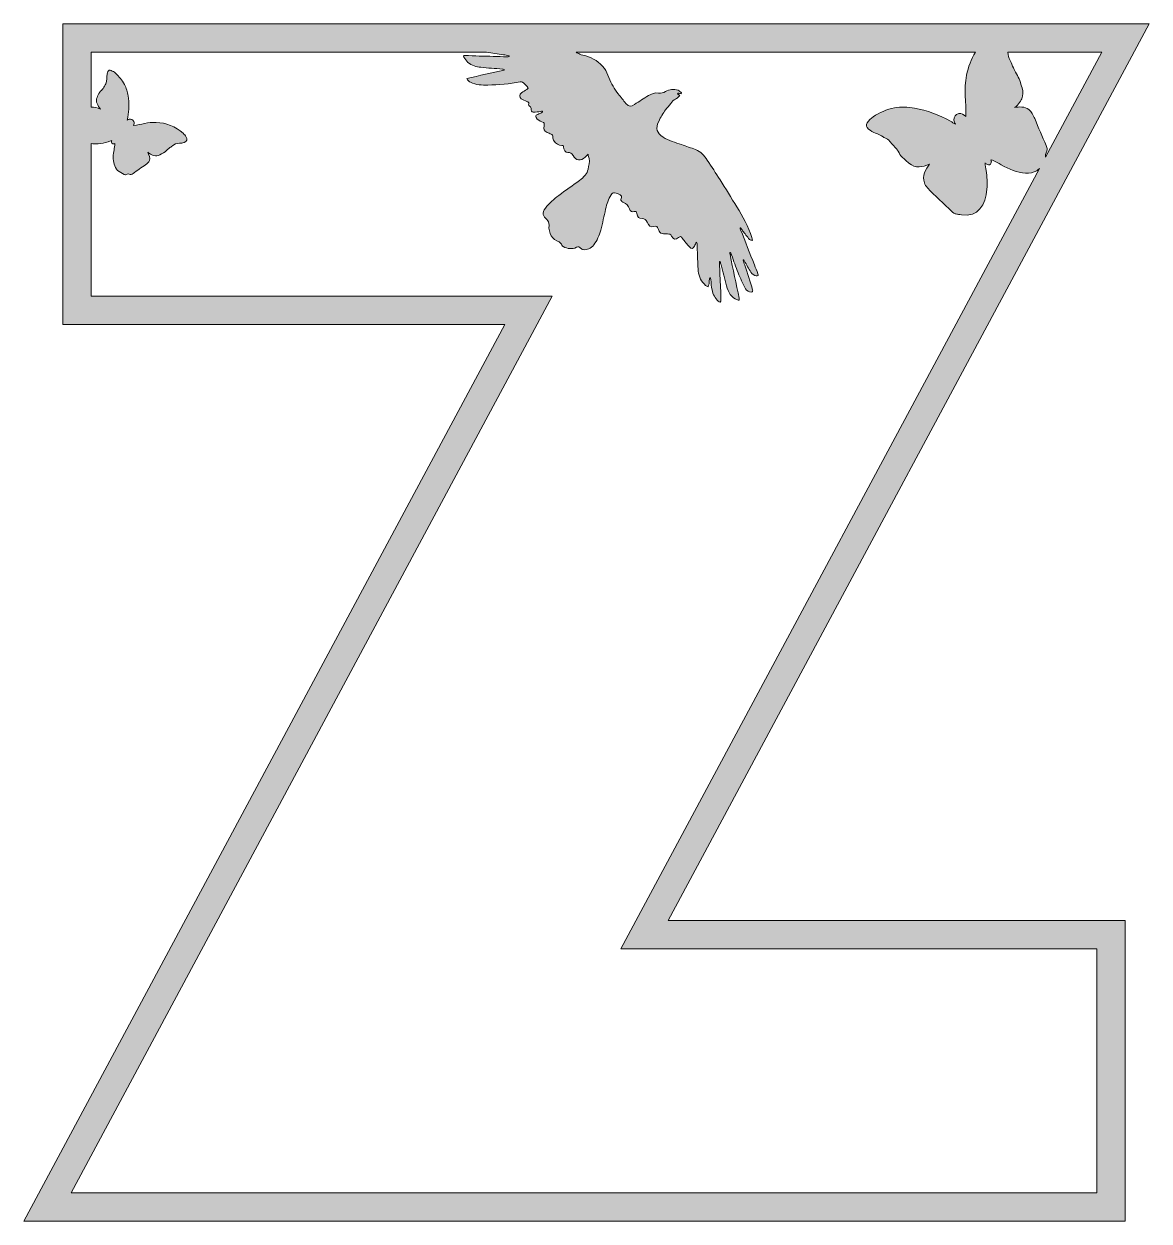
# Model space of a CAD drawing. Header units: millimetres. Extents: x 102 to 872, y -309 to -31.
# Drawn here: x 752.3 to 871.7, y -303.5 to -176.5 of the extents above; entities that cross this region are included whole.
import ezdxf

# ---------------------------------------------------------------- set-up
doc = ezdxf.new("R2010")
doc.units = ezdxf.units.MM
doc.header["$MEASUREMENT"] = 0
doc.layers.add('Layer 1', color=7, linetype='Continuous')

msp = doc.modelspace()

# ---------------------------------------------------------------- hatches: boundary and pattern name
at = {"layer": 'Layer 1'}
h = msp.add_hatch(color=1, dxfattribs=at)
h.dxf.hatch_style = 2
h.paths.add_polyline_path([(871.66, -176.47), (756.41, -176.47), (756.41, -208.34), (803.31, -208.34), (752.27, -303.47), (869.12, -303.47), (869.12, -271.59), (820.62, -271.59)])
edge = h.paths.add_edge_path()
edge.add_spline(control_points=[(860.67, -190.61), (860.67, -190.58), (860.66, -190.55), (860.66, -190.52), (860.66, -190.25), (860.85, -190.05), (860.85, -189.78), (860.86, -189.64), (860.8, -189.51), (860.75, -189.38), (860.34, -188.42), (859.93, -187.47), (859.53, -186.51), (859.38, -186.16), (859.21, -185.78), (858.91, -185.54), (858.46, -185.2), (857.88, -185.26), (857.37, -185.34), (857.61, -185.3), (858.05, -184.65), (858.16, -184.41), (858.32, -184.06), (858.32, -183.65), (858.19, -183.25), (858.03, -182.74), (857.89, -182.22), (857.59, -181.75), (857.47, -181.55), (857.36, -181.34), (857.27, -181.13), (857.15, -180.87), (857.07, -180.6), (856.93, -180.36), (856.77, -180.06), (856.7, -179.77), (856.68, -179.47), (856.68, -179.47), (866.65, -179.47), (866.65, -179.47), (866.65, -179.47), (860.67, -190.61), (860.67, -190.61)], knot_values=[0, 0, 0, 0, 1, 1, 1, 2, 2, 2, 3, 3, 3, 4, 4, 4, 5, 5, 5, 6, 6, 6, 7, 7, 7, 8, 8, 8, 9, 9, 9, 10, 10, 10, 11, 11, 11, 12, 12, 12, 13, 13, 13, 14, 14, 14, 14], degree=3, periodic=1)
edge = h.paths.add_edge_path()
edge.add_spline(control_points=[(866.12, -274.59), (866.12, -274.59), (866.12, -300.47), (866.12, -300.47), (866.12, -300.47), (757.28, -300.47), (757.28, -300.47), (757.28, -300.47), (805.96, -209.76), (805.96, -209.76), (805.96, -209.76), (808.33, -205.34), (808.33, -205.34), (808.33, -205.34), (803.31, -205.34), (803.31, -205.34), (803.31, -205.34), (759.41, -205.34), (759.41, -205.34), (759.41, -205.34), (759.41, -189.15), (759.41, -189.15), (759.64, -189.19), (759.88, -189.2), (760.14, -189.18), (760.5, -189.16), (760.85, -189.08), (761.2, -188.97), (761.31, -188.94), (761.47, -188.84), (761.61, -188.83), (761.58, -188.88), (761.56, -188.93), (761.56, -189), (761.56, -189.09), (761.61, -189.16), (761.7, -189.18), (761.73, -189.19), (761.76, -189.2), (761.79, -189.19), (761.81, -189.2), (761.83, -189.2), (761.85, -189.18), (761.88, -189.18), (761.9, -189.17), (761.91, -189.16), (761.93, -189.38), (761.85, -189.67), (761.83, -189.81), (761.74, -190.31), (761.69, -190.85), (761.85, -191.36), (761.92, -191.58), (762.03, -191.83), (762.21, -192), (762.41, -192.2), (762.69, -192.27), (762.91, -192.45), (763.04, -192.56), (763.09, -192.41), (763.21, -192.39), (763.36, -192.36), (763.51, -192.45), (763.65, -192.43), (763.73, -192.42), (763.79, -192.38), (763.85, -192.34), (764.29, -192.02), (764.73, -191.71), (765.18, -191.4), (765.34, -191.28), (765.51, -191.16), (765.58, -190.96), (765.69, -190.68), (765.54, -190.36), (765.4, -190.08), (765.47, -190.21), (765.9, -190.4), (766.06, -190.44), (766.28, -190.5), (766.5, -190.47), (766.69, -190.36), (766.94, -190.22), (767.2, -190.1), (767.4, -189.89), (767.48, -189.8), (767.58, -189.73), (767.67, -189.65), (767.79, -189.56), (767.92, -189.5), (768.03, -189.4), (768.23, -189.2), (768.49, -189.16), (768.77, -189.13), (768.93, -189.11), (769.11, -189.1), (769.26, -189.05), (769.58, -188.95), (769.63, -188.71), (769.46, -188.42), (769.39, -188.29), (769.28, -188.17), (769.17, -188.07), (768.37, -187.35), (767.33, -186.96), (766.29, -186.91), (765.44, -186.87), (764.71, -187.15), (763.9, -187.24), (763.98, -187.12), (764, -186.96), (763.92, -186.8), (763.83, -186.62), (763.63, -186.52), (763.44, -186.57), (763.36, -186.59), (763.29, -186.64), (763.23, -186.69), (763.26, -186.59), (763.29, -186.48), (763.3, -186.37), (763.43, -185.62), (763.45, -184.87), (763.33, -184.1), (763.27, -183.68), (763.14, -183.27), (762.93, -182.88), (762.69, -182.43), (762.36, -182.04), (761.99, -181.69), (761.86, -181.56), (761.68, -181.48), (761.52, -181.4), (761.37, -181.32), (761.23, -181.38), (761.18, -181.53), (761.13, -181.68), (761.08, -181.83), (761.08, -181.99), (761.09, -182.16), (761.06, -182.32), (761.03, -182.48), (761.01, -182.55), (761.02, -182.61), (761, -182.68), (760.99, -182.73), (760.98, -182.78), (760.96, -182.82), (760.86, -182.98), (760.76, -183.14), (760.67, -183.3), (760.64, -183.35), (760.61, -183.4), (760.57, -183.44), (760.49, -183.54), (760.38, -183.62), (760.31, -183.72), (760.2, -183.89), (760.11, -184.07), (760.03, -184.26), (759.85, -184.72), (760.08, -185.12), (760.41, -185.5), (760.09, -185.36), (759.72, -185.23), (759.41, -185.3), (759.41, -185.3), (759.41, -179.47), (759.41, -179.47), (759.41, -179.47), (801.35, -179.47), (801.35, -179.47), (801.95, -179.56), (802.56, -179.63), (803.16, -179.73), (803.36, -179.76), (803.55, -179.82), (803.75, -179.86), (803.75, -179.89), (803.75, -179.91), (803.74, -179.93), (803.68, -179.94), (803.61, -179.96), (803.54, -179.96), (802.56, -179.93), (801.58, -179.9), (800.59, -179.87), (800.09, -179.85), (799.58, -179.83), (799.08, -179.81), (798.97, -179.81), (798.87, -179.85), (798.95, -179.98), (799.08, -180.19), (799.22, -180.4), (799.39, -180.56), (799.79, -180.9), (800.27, -181.02), (800.75, -181.07), (801.51, -181.15), (802.28, -181.19), (803.04, -181.25), (803.1, -181.25), (803.17, -181.28), (803.23, -181.3), (803.23, -181.32), (803.23, -181.35), (803.23, -181.38), (801.92, -181.67), (800.61, -181.95), (799.26, -182.25), (799.37, -182.47), (799.5, -182.58), (799.66, -182.66), (800.25, -182.94), (800.87, -182.96), (801.48, -182.95), (802.64, -182.94), (803.79, -182.85), (804.93, -182.61), (805.01, -182.6), (805.11, -182.6), (805.18, -182.65), (805.35, -182.79), (805.52, -182.95), (805.68, -183.12), (805.81, -183.25), (805.79, -183.32), (805.63, -183.42), (805.44, -183.53), (805.24, -183.63), (805.06, -183.77), (804.83, -183.94), (804.81, -184.24), (805.04, -184.41), (805.22, -184.54), (805.44, -184.61), (805.65, -184.69), (805.76, -184.73), (805.86, -184.76), (805.83, -184.92), (805.79, -185.1), (805.87, -185.19), (806.01, -185.26), (806.05, -185.28), (806.09, -185.38), (806.09, -185.43), (806.06, -185.68), (806.11, -185.82), (806.32, -185.82), (806.59, -185.83), (806.85, -185.78), (807.11, -185.75), (807.17, -185.74), (807.23, -185.73), (807.29, -185.72), (807.3, -185.75), (807.31, -185.78), (807.31, -185.8), (807.25, -185.85), (807.18, -185.9), (807.11, -185.93), (806.98, -186), (806.83, -186.04), (806.69, -186.1), (806.57, -186.16), (806.53, -186.26), (806.62, -186.4), (806.77, -186.65), (806.99, -186.77), (807.23, -186.86), (807.52, -186.97), (807.51, -186.98), (807.46, -187.29), (807.39, -187.66), (807.47, -187.82), (807.78, -187.97), (807.92, -188.04), (808.07, -188.1), (808.21, -188.16), (808.35, -188.21), (808.4, -188.3), (808.4, -188.47), (808.4, -188.62), (808.45, -188.78), (808.53, -188.9), (808.73, -189.19), (809, -189.36), (809.34, -189.36), (809.43, -189.36), (809.55, -189.34), (809.54, -189.52), (809.52, -189.79), (809.75, -190.12), (809.98, -190.11), (810.23, -190.11), (810.38, -190.14), (810.54, -190.44), (810.84, -190.95), (811.34, -191.05), (811.83, -190.6), (811.92, -190.51), (812, -190.41), (812.13, -190.28), (812.17, -190.46), (812.2, -190.61), (812.24, -190.75), (812.35, -191.15), (812.19, -191.51), (812.13, -191.88), (812.09, -192.1), (811.98, -192.34), (811.84, -192.51), (811.66, -192.73), (811.44, -192.91), (811.22, -193.08), (810.49, -193.61), (809.75, -194.12), (809.03, -194.66), (808.51, -195.05), (808.01, -195.46), (807.61, -196.01), (807.22, -196.53), (807.35, -196.86), (807.74, -197.22), (807.92, -197.38), (808.01, -197.54), (807.99, -197.8), (807.92, -198.68), (808.34, -199.35), (809.06, -199.57), (809.13, -199.59), (809.18, -199.69), (809.24, -199.75), (809.33, -199.87), (809.39, -200.03), (809.5, -200.09), (809.96, -200.32), (810.44, -200.41), (810.92, -200.16), (811.09, -200.07), (811.2, -200.1), (811.33, -200.24), (811.4, -200.33), (811.51, -200.4), (811.61, -200.41), (812.05, -200.45), (812.44, -200.3), (812.74, -199.91), (813.09, -199.45), (813.32, -198.91), (813.48, -198.33), (813.68, -197.6), (813.82, -196.85), (814, -196.11), (814.13, -195.57), (814.29, -195.06), (814.58, -194.6), (814.67, -194.45), (814.79, -194.35), (814.95, -194.38), (815.15, -194.43), (815.34, -194.5), (815.53, -194.6), (815.66, -194.67), (815.75, -194.81), (815.65, -195), (815.58, -195.13), (815.63, -195.23), (815.73, -195.3), (815.79, -195.35), (815.85, -195.4), (815.91, -195.42), (816.21, -195.53), (816.4, -195.76), (816.53, -196.1), (816.62, -196.35), (816.8, -196.43), (817.03, -196.37), (817.19, -196.33), (817.28, -196.37), (817.32, -196.58), (817.4, -196.99), (817.5, -197.08), (817.87, -197.1), (818.13, -197.11), (818.29, -197.23), (818.41, -197.51), (818.58, -197.92), (818.77, -198.02), (819.09, -197.97), (819.45, -197.9), (819.47, -197.91), (819.6, -198.29), (819.68, -198.51), (819.8, -198.68), (820.01, -198.71), (820.19, -198.73), (820.38, -198.76), (820.56, -198.75), (820.75, -198.74), (820.88, -198.78), (820.99, -198.98), (821.21, -199.36), (821.4, -199.39), (821.74, -199.14), (821.96, -198.98), (821.97, -198.99), (822.14, -199.22), (822.39, -199.53), (822.63, -199.83), (822.89, -200.13), (823.11, -200.37), (823.26, -200.34), (823.41, -200.06), (823.45, -199.98), (823.49, -199.9), (823.53, -199.82), (823.56, -199.76), (823.6, -199.7), (823.65, -199.61), (823.68, -199.69), (823.7, -199.73), (823.7, -199.77), (823.71, -200.07), (823.72, -200.38), (823.73, -200.68), (823.76, -201.35), (823.77, -202.02), (823.83, -202.69), (823.89, -203.3), (824.18, -203.81), (824.59, -204.21), (824.66, -204.29), (824.77, -204.31), (824.87, -204.36), (824.9, -204.25), (824.94, -204.14), (824.97, -204.03), (824.98, -203.95), (824.97, -203.85), (824.99, -203.76), (825, -203.64), (825.02, -203.51), (825.04, -203.39), (825.07, -203.39), (825.09, -203.39), (825.11, -203.4), (825.13, -203.46), (825.14, -203.52), (825.15, -203.59), (825.2, -203.96), (825.22, -204.33), (825.29, -204.69), (825.39, -205.17), (825.62, -205.58), (825.95, -205.89), (826, -205.94), (826.11, -205.99), (826.14, -205.97), (826.2, -205.93), (826.23, -205.82), (826.23, -205.74), (826.23, -205.31), (826.21, -204.89), (826.19, -204.47), (826.15, -203.59), (826.11, -202.71), (826.07, -201.82), (826.07, -201.78), (826.09, -201.73), (826.09, -201.68), (826.11, -201.68), (826.13, -201.68), (826.15, -201.68), (826.18, -201.79), (826.22, -201.91), (826.25, -202.03), (826.45, -202.76), (826.63, -203.5), (826.83, -204.24), (827.01, -204.94), (827.33, -205.51), (827.98, -205.75), (828.04, -205.78), (828.1, -205.77), (828.17, -205.77), (828.17, -205.71), (828.19, -205.63), (828.17, -205.57), (827.85, -204.03), (827.52, -202.48), (827.2, -200.94), (827.19, -200.87), (827.19, -200.8), (827.18, -200.73), (827.2, -200.73), (827.22, -200.72), (827.23, -200.71), (827.28, -200.8), (827.33, -200.89), (827.36, -200.98), (827.59, -201.61), (827.8, -202.25), (828.05, -202.86), (828.29, -203.44), (828.56, -204.01), (828.85, -204.57), (828.97, -204.82), (829.21, -204.9), (829.45, -204.91), (829.58, -204.92), (829.64, -204.85), (829.6, -204.7), (829.32, -203.82), (829.04, -202.93), (828.76, -202.05), (828.7, -201.87), (828.64, -201.69), (828.59, -201.52), (828.61, -201.51), (828.63, -201.5), (828.65, -201.49), (828.68, -201.54), (828.7, -201.59), (828.73, -201.64), (828.96, -202.02), (829.17, -202.42), (829.41, -202.79), (829.55, -203), (829.75, -203.15), (829.98, -203.2), (830.04, -203.21), (830.12, -203.2), (830.17, -203.16), (830.19, -203.14), (830.18, -203.03), (830.16, -202.97), (830.04, -202.66), (829.91, -202.34), (829.79, -202.03), (829.3, -200.79), (828.81, -199.55), (828.32, -198.31), (828.29, -198.25), (828.29, -198.18), (828.27, -198.11), (828.29, -198.1), (828.3, -198.09), (828.32, -198.09), (828.39, -198.19), (828.45, -198.3), (828.53, -198.4), (828.77, -198.71), (829.01, -199.03), (829.27, -199.33), (829.34, -199.41), (829.47, -199.41), (829.57, -199.44), (829.55, -199.33), (829.55, -199.22), (829.51, -199.12), (829.12, -197.95), (828.55, -196.88), (827.92, -195.86), (827.33, -194.91), (826.74, -193.96), (826.14, -193.02), (825.69, -192.31), (825.24, -191.61), (824.78, -190.91), (824.46, -190.41), (824.07, -190), (823.55, -189.8), (823.05, -189.61), (822.55, -189.44), (822.04, -189.27), (821.38, -189.04), (820.71, -188.85), (820.1, -188.47), (819.42, -188.05), (819.27, -187.56), (819.63, -186.8), (819.83, -186.36), (820.09, -185.96), (820.35, -185.57), (820.51, -185.33), (820.75, -185.16), (820.9, -184.92), (821.04, -184.69), (821.22, -184.56), (821.42, -184.44), (821.53, -184.37), (821.64, -184.3), (821.73, -184.21), (821.78, -184.16), (821.82, -184.08), (821.86, -184.02), (821.8, -183.99), (821.74, -183.96), (821.69, -183.93), (821.67, -183.92), (821.66, -183.89), (821.64, -183.87), (821.65, -183.85), (821.65, -183.83), (821.66, -183.82), (821.78, -183.83), (821.9, -183.85), (822.03, -183.87), (822.04, -183.84), (822.05, -183.81), (822.06, -183.78), (821.94, -183.68), (821.82, -183.55), (821.69, -183.5), (821.23, -183.33), (820.76, -183.42), (820.34, -183.64), (820.09, -183.76), (819.89, -183.86), (819.61, -183.8), (819.23, -183.73), (818.87, -183.88), (818.54, -184.07), (818.04, -184.36), (817.56, -184.69), (817.07, -185.01), (816.67, -185.26), (816.48, -185.26), (816.15, -184.9), (815.87, -184.58), (815.61, -184.22), (815.34, -183.89), (814.92, -183.37), (814.6, -182.8), (814.35, -182.16), (814.21, -181.82), (814.07, -181.47), (813.86, -181.19), (813.35, -180.51), (812.67, -180.09), (811.91, -179.85), (811.69, -179.79), (811.45, -179.77), (811.25, -179.67), (811.12, -179.6), (810.99, -179.53), (810.86, -179.47), (810.86, -179.47), (853.24, -179.47), (853.24, -179.47), (852.79, -180.2), (852.47, -181.03), (852.29, -181.91), (852, -183.37), (852.27, -184.81), (852.21, -186.27), (852.02, -186.06), (851.77, -185.94), (851.47, -185.98), (851.14, -186.03), (850.93, -186.32), (850.96, -186.67), (850.97, -186.83), (851.03, -186.98), (851.11, -187.11), (850.94, -187), (850.77, -186.89), (850.58, -186.79), (849.37, -186.13), (848.1, -185.64), (846.78, -185.4), (846.06, -185.26), (845.34, -185.24), (844.64, -185.37), (843.81, -185.53), (843.07, -185.88), (842.38, -186.32), (842.13, -186.47), (841.94, -186.72), (841.76, -186.95), (841.6, -187.18), (841.66, -187.44), (841.9, -187.62), (842.13, -187.79), (842.38, -187.99), (842.64, -188.06), (842.93, -188.15), (843.19, -188.31), (843.45, -188.46), (843.56, -188.52), (843.67, -188.55), (843.78, -188.61), (843.86, -188.66), (843.94, -188.71), (844.01, -188.78), (844.25, -189.04), (844.49, -189.3), (844.72, -189.57), (844.8, -189.65), (844.88, -189.73), (844.94, -189.82), (845.08, -190.03), (845.18, -190.27), (845.34, -190.45), (845.6, -190.73), (845.87, -191), (846.17, -191.24), (846.9, -191.83), (847.63, -191.67), (848.35, -191.33), (847.97, -191.9), (847.57, -192.6), (847.82, -193.31), (847.96, -193.71), (848.28, -194.02), (848.58, -194.31), (848.58, -194.31), (850.58, -196.22), (850.58, -196.22), (850.73, -196.37), (850.89, -196.52), (851.09, -196.6), (851.2, -196.64), (851.32, -196.66), (851.44, -196.68), (851.54, -196.69), (851.65, -196.71), (851.75, -196.72), (853.55, -196.98), (854.31, -195.7), (854.46, -193.98), (854.52, -193.33), (854.47, -192.67), (854.39, -192.01), (854.37, -191.8), (854.25, -191.46), (854.27, -191.2), (854.34, -191.28), (854.42, -191.35), (854.53, -191.39), (854.68, -191.45), (854.82, -191.41), (854.88, -191.26), (854.9, -191.21), (854.92, -191.16), (854.92, -191.11), (854.93, -191.08), (854.94, -191.03), (854.92, -190.99), (854.92, -190.95), (854.91, -190.91), (854.89, -190.87), (855.28, -190.98), (855.74, -191.28), (855.97, -191.41), (856.78, -191.86), (857.67, -192.27), (858.56, -192.29), (858.97, -192.3), (859.41, -192.25), (859.75, -192.04), (859.86, -191.97), (859.95, -191.89), (860.04, -191.79), (860.04, -191.79), (817.98, -270.17), (817.98, -270.17), (817.98, -270.17), (815.61, -274.59), (815.61, -274.59), (815.61, -274.59), (820.62, -274.59), (820.62, -274.59), (820.62, -274.59), (866.12, -274.59), (866.12, -274.59)], knot_values=[0, 0, 0, 0, 1, 1, 1, 2, 2, 2, 3, 3, 3, 4, 4, 4, 5, 5, 5, 6, 6, 6, 7, 7, 7, 8, 8, 8, 9, 9, 9, 10, 10, 10, 11, 11, 11, 12, 12, 12, 13, 13, 13, 14, 14, 14, 15, 15, 15, 16, 16, 16, 17, 17, 17, 18, 18, 18, 19, 19, 19, 20, 20, 20, 21, 21, 21, 22, 22, 22, 23, 23, 23, 24, 24, 24, 25, 25, 25, 26, 26, 26, 27, 27, 27, 28, 28, 28, 29, 29, 29, 30, 30, 30, 31, 31, 31, 32, 32, 32, 33, 33, 33, 34, 34, 34, 35, 35, 35, 36, 36, 36, 37, 37, 37, 38, 38, 38, 39, 39, 39, 40, 40, 40, 41, 41, 41, 42, 42, 42, 43, 43, 43, 44, 44, 44, 45, 45, 45, 46, 46, 46, 47, 47, 47, 48, 48, 48, 49, 49, 49, 50, 50, 50, 51, 51, 51, 52, 52, 52, 53, 53, 53, 54, 54, 54, 55, 55, 55, 56, 56, 56, 57, 57, 57, 58, 58, 58, 59, 59, 59, 60, 60, 60, 61, 61, 61, 62, 62, 62, 63, 63, 63, 64, 64, 64, 65, 65, 65, 66, 66, 66, 67, 67, 67, 68, 68, 68, 69, 69, 69, 70, 70, 70, 71, 71, 71, 72, 72, 72, 73, 73, 73, 74, 74, 74, 75, 75, 75, 76, 76, 76, 77, 77, 77, 78, 78, 78, 79, 79, 79, 80, 80, 80, 81, 81, 81, 82, 82, 82, 83, 83, 83, 84, 84, 84, 85, 85, 85, 86, 86, 86, 87, 87, 87, 88, 88, 88, 89, 89, 89, 90, 90, 90, 91, 91, 91, 92, 92, 92, 93, 93, 93, 94, 94, 94, 95, 95, 95, 96, 96, 96, 97, 97, 97, 98, 98, 98, 99, 99, 99, 100, 100, 100, 101, 101, 101, 102, 102, 102, 103, 103, 103, 104, 104, 104, 105, 105, 105, 106, 106, 106, 107, 107, 107, 108, 108, 108, 109, 109, 109, 110, 110, 110, 111, 111, 111, 112, 112, 112, 113, 113, 113, 114, 114, 114, 115, 115, 115, 116, 116, 116, 117, 117, 117, 118, 118, 118, 119, 119, 119, 120, 120, 120, 121, 121, 121, 122, 122, 122, 123, 123, 123, 124, 124, 124, 125, 125, 125, 126, 126, 126, 127, 127, 127, 128, 128, 128, 129, 129, 129, 130, 130, 130, 131, 131, 131, 132, 132, 132, 133, 133, 133, 134, 134, 134, 135, 135, 135, 136, 136, 136, 137, 137, 137, 138, 138, 138, 139, 139, 139, 140, 140, 140, 141, 141, 141, 142, 142, 142, 143, 143, 143, 144, 144, 144, 145, 145, 145, 146, 146, 146, 147, 147, 147, 148, 148, 148, 149, 149, 149, 150, 150, 150, 151, 151, 151, 152, 152, 152, 153, 153, 153, 154, 154, 154, 155, 155, 155, 156, 156, 156, 157, 157, 157, 158, 158, 158, 159, 159, 159, 160, 160, 160, 161, 161, 161, 162, 162, 162, 163, 163, 163, 164, 164, 164, 165, 165, 165, 166, 166, 166, 167, 167, 167, 168, 168, 168, 169, 169, 169, 170, 170, 170, 171, 171, 171, 172, 172, 172, 173, 173, 173, 174, 174, 174, 175, 175, 175, 176, 176, 176, 177, 177, 177, 178, 178, 178, 179, 179, 179, 180, 180, 180, 181, 181, 181, 182, 182, 182, 183, 183, 183, 184, 184, 184, 185, 185, 185, 186, 186, 186, 187, 187, 187, 188, 188, 188, 189, 189, 189, 190, 190, 190, 191, 191, 191, 192, 192, 192, 193, 193, 193, 194, 194, 194, 195, 195, 195, 196, 196, 196, 197, 197, 197, 198, 198, 198, 199, 199, 199, 200, 200, 200, 201, 201, 201, 202, 202, 202, 203, 203, 203, 204, 204, 204, 205, 205, 205, 206, 206, 206, 207, 207, 207, 208, 208, 208, 209, 209, 209, 210, 210, 210, 211, 211, 211, 212, 212, 212, 213, 213, 213, 214, 214, 214, 215, 215, 215, 216, 216, 216, 217, 217, 217, 218, 218, 218, 219, 219, 219, 220, 220, 220, 221, 221, 221, 222, 222, 222, 223, 223, 223, 224, 224, 224, 225, 225, 225, 226, 226, 226, 227, 227, 227, 228, 228, 228, 229, 229, 229, 230, 230, 230, 231, 231, 231, 232, 232, 232, 233, 233, 233, 234, 234, 234, 235, 235, 235, 236, 236, 236, 237, 237, 237, 238, 238, 238, 239, 239, 239, 240, 240, 240, 241, 241, 241, 242, 242, 242, 243, 243, 243, 244, 244, 244, 245, 245, 245, 246, 246, 246, 247, 247, 247, 248, 248, 248, 249, 249, 249, 250, 250, 250, 251, 251, 251, 252, 252, 252, 253, 253, 253, 254, 254, 254, 255, 255, 255, 256, 256, 256, 257, 257, 257, 258, 258, 258, 259, 259, 259, 259], degree=3, periodic=1)

# ---------------------------------------------------------------- linework, layer by layer
at = {"layer": 'Layer 1', "lineweight": 0}
msp.add_lwpolyline([(871.66, -176.47), (756.41, -176.47), (756.41, -208.34), (803.31, -208.34), (752.27, -303.47), (869.12, -303.47), (869.12, -271.59), (820.62, -271.59), (871.66, -176.47)], dxfattribs=at)
for points, knots in [([(866.12, -274.59), (866.12, -274.59), (866.12, -300.47), (866.12, -300.47), (866.12, -300.47), (757.28, -300.47), (757.28, -300.47), (757.28, -300.47), (805.96, -209.76), (805.96, -209.76), (805.96, -209.76), (808.33, -205.34), (808.33, -205.34), (808.33, -205.34), (803.31, -205.34), (803.31, -205.34), (803.31, -205.34), (759.41, -205.34), (759.41, -205.34), (759.41, -205.34), (759.41, -189.15), (759.41, -189.15), (759.64, -189.19), (759.88, -189.2), (760.14, -189.18), (760.5, -189.16), (760.85, -189.08), (761.2, -188.97), (761.31, -188.94), (761.47, -188.84), (761.61, -188.83), (761.58, -188.88), (761.56, -188.93), (761.56, -189), (761.56, -189.09), (761.61, -189.16), (761.7, -189.18), (761.73, -189.19), (761.76, -189.2), (761.79, -189.19), (761.81, -189.2), (761.83, -189.2), (761.85, -189.18), (761.88, -189.18), (761.9, -189.17), (761.91, -189.16), (761.93, -189.38), (761.85, -189.67), (761.83, -189.81), (761.74, -190.31), (761.69, -190.85), (761.85, -191.36), (761.92, -191.58), (762.03, -191.83), (762.21, -192), (762.41, -192.2), (762.69, -192.27), (762.91, -192.45), (763.04, -192.56), (763.09, -192.41), (763.21, -192.39), (763.36, -192.36), (763.51, -192.45), (763.65, -192.43), (763.73, -192.42), (763.79, -192.38), (763.85, -192.34), (764.29, -192.02), (764.73, -191.71), (765.18, -191.4), (765.34, -191.28), (765.51, -191.16), (765.58, -190.96), (765.69, -190.68), (765.54, -190.36), (765.4, -190.08), (765.47, -190.21), (765.9, -190.4), (766.06, -190.44), (766.28, -190.5), (766.5, -190.47), (766.69, -190.36), (766.94, -190.22), (767.2, -190.1), (767.4, -189.89), (767.48, -189.8), (767.58, -189.73), (767.67, -189.65), (767.79, -189.56), (767.92, -189.5), (768.03, -189.4), (768.23, -189.2), (768.49, -189.16), (768.77, -189.13), (768.93, -189.11), (769.11, -189.1), (769.26, -189.05), (769.58, -188.95), (769.63, -188.71), (769.46, -188.42), (769.39, -188.29), (769.28, -188.17), (769.17, -188.07), (768.37, -187.35), (767.33, -186.96), (766.29, -186.91), (765.44, -186.87), (764.71, -187.15), (763.9, -187.24), (763.98, -187.12), (764, -186.96), (763.92, -186.8), (763.83, -186.62), (763.63, -186.52), (763.44, -186.57), (763.36, -186.59), (763.29, -186.64), (763.23, -186.69), (763.26, -186.59), (763.29, -186.48), (763.3, -186.37), (763.43, -185.62), (763.45, -184.87), (763.33, -184.1), (763.27, -183.68), (763.14, -183.27), (762.93, -182.88), (762.69, -182.43), (762.36, -182.04), (761.99, -181.69), (761.86, -181.56), (761.68, -181.48), (761.52, -181.4), (761.37, -181.32), (761.23, -181.38), (761.18, -181.53), (761.13, -181.68), (761.08, -181.83), (761.08, -181.99), (761.09, -182.16), (761.06, -182.32), (761.03, -182.48), (761.01, -182.55), (761.02, -182.61), (761, -182.68), (760.99, -182.73), (760.98, -182.78), (760.96, -182.82), (760.86, -182.98), (760.76, -183.14), (760.67, -183.3), (760.64, -183.35), (760.61, -183.4), (760.57, -183.44), (760.49, -183.54), (760.38, -183.62), (760.31, -183.72), (760.2, -183.89), (760.11, -184.07), (760.03, -184.26), (759.85, -184.72), (760.08, -185.12), (760.41, -185.5), (760.09, -185.36), (759.72, -185.23), (759.41, -185.3), (759.41, -185.3), (759.41, -179.47), (759.41, -179.47), (759.41, -179.47), (801.35, -179.47), (801.35, -179.47), (801.95, -179.56), (802.56, -179.63), (803.16, -179.73), (803.36, -179.76), (803.55, -179.82), (803.75, -179.86), (803.75, -179.89), (803.75, -179.91), (803.74, -179.93), (803.68, -179.94), (803.61, -179.96), (803.54, -179.96), (802.56, -179.93), (801.58, -179.9), (800.59, -179.87), (800.09, -179.85), (799.58, -179.83), (799.08, -179.81), (798.97, -179.81), (798.87, -179.85), (798.95, -179.98), (799.08, -180.19), (799.22, -180.4), (799.39, -180.56), (799.79, -180.9), (800.27, -181.02), (800.75, -181.07), (801.51, -181.15), (802.28, -181.19), (803.04, -181.25), (803.1, -181.25), (803.17, -181.28), (803.23, -181.3), (803.23, -181.32), (803.23, -181.35), (803.23, -181.38), (801.92, -181.67), (800.61, -181.95), (799.26, -182.25), (799.37, -182.47), (799.5, -182.58), (799.66, -182.66), (800.25, -182.94), (800.87, -182.96), (801.48, -182.95), (802.64, -182.94), (803.79, -182.85), (804.93, -182.61), (805.01, -182.6), (805.11, -182.6), (805.18, -182.65), (805.35, -182.79), (805.52, -182.95), (805.68, -183.12), (805.81, -183.25), (805.79, -183.32), (805.63, -183.42), (805.44, -183.53), (805.24, -183.63), (805.06, -183.77), (804.83, -183.94), (804.81, -184.24), (805.04, -184.41), (805.22, -184.54), (805.44, -184.61), (805.65, -184.69), (805.76, -184.73), (805.86, -184.76), (805.83, -184.92), (805.79, -185.1), (805.87, -185.19), (806.01, -185.26), (806.05, -185.28), (806.09, -185.38), (806.09, -185.43), (806.06, -185.68), (806.11, -185.82), (806.32, -185.82), (806.59, -185.83), (806.85, -185.78), (807.11, -185.75), (807.17, -185.74), (807.23, -185.73), (807.29, -185.72), (807.3, -185.75), (807.31, -185.78), (807.31, -185.8), (807.25, -185.85), (807.18, -185.9), (807.11, -185.93), (806.98, -186), (806.83, -186.04), (806.69, -186.1), (806.57, -186.16), (806.53, -186.26), (806.62, -186.4), (806.77, -186.65), (806.99, -186.77), (807.23, -186.86), (807.52, -186.97), (807.51, -186.98), (807.46, -187.29), (807.39, -187.66), (807.47, -187.82), (807.78, -187.97), (807.92, -188.04), (808.07, -188.1), (808.21, -188.16), (808.35, -188.21), (808.4, -188.3), (808.4, -188.47), (808.4, -188.62), (808.45, -188.78), (808.53, -188.9), (808.73, -189.19), (809, -189.36), (809.34, -189.36), (809.43, -189.36), (809.55, -189.34), (809.54, -189.52), (809.52, -189.79), (809.75, -190.12), (809.98, -190.11), (810.23, -190.11), (810.38, -190.14), (810.54, -190.44), (810.84, -190.95), (811.34, -191.05), (811.83, -190.6), (811.92, -190.51), (812, -190.41), (812.13, -190.28), (812.17, -190.46), (812.2, -190.61), (812.24, -190.75), (812.35, -191.15), (812.19, -191.51), (812.13, -191.88), (812.09, -192.1), (811.98, -192.34), (811.84, -192.51), (811.66, -192.73), (811.44, -192.91), (811.22, -193.08), (810.49, -193.61), (809.75, -194.12), (809.03, -194.66), (808.51, -195.05), (808.01, -195.46), (807.61, -196.01), (807.22, -196.53), (807.35, -196.86), (807.74, -197.22), (807.92, -197.38), (808.01, -197.54), (807.99, -197.8), (807.92, -198.68), (808.34, -199.35), (809.06, -199.57), (809.13, -199.59), (809.18, -199.69), (809.24, -199.75), (809.33, -199.87), (809.39, -200.03), (809.5, -200.09), (809.96, -200.32), (810.44, -200.41), (810.92, -200.16), (811.09, -200.07), (811.2, -200.1), (811.33, -200.24), (811.4, -200.33), (811.51, -200.4), (811.61, -200.41), (812.05, -200.45), (812.44, -200.3), (812.74, -199.91), (813.09, -199.45), (813.32, -198.91), (813.48, -198.33), (813.68, -197.6), (813.82, -196.85), (814, -196.11), (814.13, -195.57), (814.29, -195.06), (814.58, -194.6), (814.67, -194.45), (814.79, -194.35), (814.95, -194.38), (815.15, -194.43), (815.34, -194.5), (815.53, -194.6), (815.66, -194.67), (815.75, -194.81), (815.65, -195), (815.58, -195.13), (815.63, -195.23), (815.73, -195.3), (815.79, -195.35), (815.85, -195.4), (815.91, -195.42), (816.21, -195.53), (816.4, -195.76), (816.53, -196.1), (816.62, -196.35), (816.8, -196.43), (817.03, -196.37), (817.19, -196.33), (817.28, -196.37), (817.32, -196.58), (817.4, -196.99), (817.5, -197.08), (817.87, -197.1), (818.13, -197.11), (818.29, -197.23), (818.41, -197.51), (818.58, -197.92), (818.77, -198.02), (819.09, -197.97), (819.45, -197.9), (819.47, -197.91), (819.6, -198.29), (819.68, -198.51), (819.8, -198.68), (820.01, -198.71), (820.19, -198.73), (820.38, -198.76), (820.56, -198.75), (820.75, -198.74), (820.88, -198.78), (820.99, -198.98), (821.21, -199.36), (821.4, -199.39), (821.74, -199.14), (821.96, -198.98), (821.97, -198.99), (822.14, -199.22), (822.39, -199.53), (822.63, -199.83), (822.89, -200.13), (823.11, -200.37), (823.26, -200.34), (823.41, -200.06), (823.45, -199.98), (823.49, -199.9), (823.53, -199.82), (823.56, -199.76), (823.6, -199.7), (823.65, -199.61), (823.68, -199.69), (823.7, -199.73), (823.7, -199.77), (823.71, -200.07), (823.72, -200.38), (823.73, -200.68), (823.76, -201.35), (823.77, -202.02), (823.83, -202.69), (823.89, -203.3), (824.18, -203.81), (824.59, -204.21), (824.66, -204.29), (824.77, -204.31), (824.87, -204.36), (824.9, -204.25), (824.94, -204.14), (824.97, -204.03), (824.98, -203.95), (824.97, -203.85), (824.99, -203.76), (825, -203.64), (825.02, -203.51), (825.04, -203.39), (825.07, -203.39), (825.09, -203.39), (825.11, -203.4), (825.13, -203.46), (825.14, -203.52), (825.15, -203.59), (825.2, -203.96), (825.22, -204.33), (825.29, -204.69), (825.39, -205.17), (825.62, -205.58), (825.95, -205.89), (826, -205.94), (826.11, -205.99), (826.14, -205.97), (826.2, -205.93), (826.23, -205.82), (826.23, -205.74), (826.23, -205.31), (826.21, -204.89), (826.19, -204.47), (826.15, -203.59), (826.11, -202.71), (826.07, -201.82), (826.07, -201.78), (826.09, -201.73), (826.09, -201.68), (826.11, -201.68), (826.13, -201.68), (826.15, -201.68), (826.18, -201.79), (826.22, -201.91), (826.25, -202.03), (826.45, -202.76), (826.63, -203.5), (826.83, -204.24), (827.01, -204.94), (827.33, -205.51), (827.98, -205.75), (828.04, -205.78), (828.1, -205.77), (828.17, -205.77), (828.17, -205.71), (828.19, -205.63), (828.17, -205.57), (827.85, -204.03), (827.52, -202.48), (827.2, -200.94), (827.19, -200.87), (827.19, -200.8), (827.18, -200.73), (827.2, -200.73), (827.22, -200.72), (827.23, -200.71), (827.28, -200.8), (827.33, -200.89), (827.36, -200.98), (827.59, -201.61), (827.8, -202.25), (828.05, -202.86), (828.29, -203.44), (828.56, -204.01), (828.85, -204.57), (828.97, -204.82), (829.21, -204.9), (829.45, -204.91), (829.58, -204.92), (829.64, -204.85), (829.6, -204.7), (829.32, -203.82), (829.04, -202.93), (828.76, -202.05), (828.7, -201.87), (828.64, -201.69), (828.59, -201.52), (828.61, -201.51), (828.63, -201.5), (828.65, -201.49), (828.68, -201.54), (828.7, -201.59), (828.73, -201.64), (828.96, -202.02), (829.17, -202.42), (829.41, -202.79), (829.55, -203), (829.75, -203.15), (829.98, -203.2), (830.04, -203.21), (830.12, -203.2), (830.17, -203.16), (830.19, -203.14), (830.18, -203.03), (830.16, -202.97), (830.04, -202.66), (829.91, -202.34), (829.79, -202.03), (829.3, -200.79), (828.81, -199.55), (828.32, -198.31), (828.29, -198.25), (828.29, -198.18), (828.27, -198.11), (828.29, -198.1), (828.3, -198.09), (828.32, -198.09), (828.39, -198.19), (828.45, -198.3), (828.53, -198.4), (828.77, -198.71), (829.01, -199.03), (829.27, -199.33), (829.34, -199.41), (829.47, -199.41), (829.57, -199.44), (829.55, -199.33), (829.55, -199.22), (829.51, -199.12), (829.12, -197.95), (828.55, -196.88), (827.92, -195.86), (827.33, -194.91), (826.74, -193.96), (826.14, -193.02), (825.69, -192.31), (825.24, -191.61), (824.78, -190.91), (824.46, -190.41), (824.07, -190), (823.55, -189.8), (823.05, -189.61), (822.55, -189.44), (822.04, -189.27), (821.38, -189.04), (820.71, -188.85), (820.1, -188.47), (819.42, -188.05), (819.27, -187.56), (819.63, -186.8), (819.83, -186.36), (820.09, -185.96), (820.35, -185.57), (820.51, -185.33), (820.75, -185.16), (820.9, -184.92), (821.04, -184.69), (821.22, -184.56), (821.42, -184.44), (821.53, -184.37), (821.64, -184.3), (821.73, -184.21), (821.78, -184.16), (821.82, -184.08), (821.86, -184.02), (821.8, -183.99), (821.74, -183.96), (821.69, -183.93), (821.67, -183.92), (821.66, -183.89), (821.64, -183.87), (821.65, -183.85), (821.65, -183.83), (821.66, -183.82), (821.78, -183.83), (821.9, -183.85), (822.03, -183.87), (822.04, -183.84), (822.05, -183.81), (822.06, -183.78), (821.94, -183.68), (821.82, -183.55), (821.69, -183.5), (821.23, -183.33), (820.76, -183.42), (820.34, -183.64), (820.09, -183.76), (819.89, -183.86), (819.61, -183.8), (819.23, -183.73), (818.87, -183.88), (818.54, -184.07), (818.04, -184.36), (817.56, -184.69), (817.07, -185.01), (816.67, -185.26), (816.48, -185.26), (816.15, -184.9), (815.87, -184.58), (815.61, -184.22), (815.34, -183.89), (814.92, -183.37), (814.6, -182.8), (814.35, -182.16), (814.21, -181.82), (814.07, -181.47), (813.86, -181.19), (813.35, -180.51), (812.67, -180.09), (811.91, -179.85), (811.69, -179.79), (811.45, -179.77), (811.25, -179.67), (811.12, -179.6), (810.99, -179.53), (810.86, -179.47), (810.86, -179.47), (853.24, -179.47), (853.24, -179.47), (852.79, -180.2), (852.47, -181.03), (852.29, -181.91), (852, -183.37), (852.27, -184.81), (852.21, -186.27), (852.02, -186.06), (851.77, -185.94), (851.47, -185.98), (851.14, -186.03), (850.93, -186.32), (850.96, -186.67), (850.97, -186.83), (851.03, -186.98), (851.11, -187.11), (850.94, -187), (850.77, -186.89), (850.58, -186.79), (849.37, -186.13), (848.1, -185.64), (846.78, -185.4), (846.06, -185.26), (845.34, -185.24), (844.64, -185.37), (843.81, -185.53), (843.07, -185.88), (842.38, -186.32), (842.13, -186.47), (841.94, -186.72), (841.76, -186.95), (841.6, -187.18), (841.66, -187.44), (841.9, -187.62), (842.13, -187.79), (842.38, -187.99), (842.64, -188.06), (842.93, -188.15), (843.19, -188.31), (843.45, -188.46), (843.56, -188.52), (843.67, -188.55), (843.78, -188.61), (843.86, -188.66), (843.94, -188.71), (844.01, -188.78), (844.25, -189.04), (844.49, -189.3), (844.72, -189.57), (844.8, -189.65), (844.88, -189.73), (844.94, -189.82), (845.08, -190.03), (845.18, -190.27), (845.34, -190.45), (845.6, -190.73), (845.87, -191), (846.17, -191.24), (846.9, -191.83), (847.63, -191.67), (848.35, -191.33), (847.97, -191.9), (847.57, -192.6), (847.82, -193.31), (847.96, -193.71), (848.28, -194.02), (848.58, -194.31), (848.58, -194.31), (850.58, -196.22), (850.58, -196.22), (850.73, -196.37), (850.89, -196.52), (851.09, -196.6), (851.2, -196.64), (851.32, -196.66), (851.44, -196.68), (851.54, -196.69), (851.65, -196.71), (851.75, -196.72), (853.55, -196.98), (854.31, -195.7), (854.46, -193.98), (854.52, -193.33), (854.47, -192.67), (854.39, -192.01), (854.37, -191.8), (854.25, -191.46), (854.27, -191.2), (854.34, -191.28), (854.42, -191.35), (854.53, -191.39), (854.68, -191.45), (854.82, -191.41), (854.88, -191.26), (854.9, -191.21), (854.92, -191.16), (854.92, -191.11), (854.93, -191.08), (854.94, -191.03), (854.92, -190.99), (854.92, -190.95), (854.91, -190.91), (854.89, -190.87), (855.28, -190.98), (855.74, -191.28), (855.97, -191.41), (856.78, -191.86), (857.67, -192.27), (858.56, -192.29), (858.97, -192.3), (859.41, -192.25), (859.75, -192.04), (859.86, -191.97), (859.95, -191.89), (860.04, -191.79), (860.04, -191.79), (817.98, -270.17), (817.98, -270.17), (817.98, -270.17), (815.61, -274.59), (815.61, -274.59), (815.61, -274.59), (820.62, -274.59), (820.62, -274.59), (820.62, -274.59), (866.12, -274.59), (866.12, -274.59)], [0, 0, 0, 0, 1, 1, 1, 2, 2, 2, 3, 3, 3, 4, 4, 4, 5, 5, 5, 6, 6, 6, 7, 7, 7, 8, 8, 8, 9, 9, 9, 10, 10, 10, 11, 11, 11, 12, 12, 12, 13, 13, 13, 14, 14, 14, 15, 15, 15, 16, 16, 16, 17, 17, 17, 18, 18, 18, 19, 19, 19, 20, 20, 20, 21, 21, 21, 22, 22, 22, 23, 23, 23, 24, 24, 24, 25, 25, 25, 26, 26, 26, 27, 27, 27, 28, 28, 28, 29, 29, 29, 30, 30, 30, 31, 31, 31, 32, 32, 32, 33, 33, 33, 34, 34, 34, 35, 35, 35, 36, 36, 36, 37, 37, 37, 38, 38, 38, 39, 39, 39, 40, 40, 40, 41, 41, 41, 42, 42, 42, 43, 43, 43, 44, 44, 44, 45, 45, 45, 46, 46, 46, 47, 47, 47, 48, 48, 48, 49, 49, 49, 50, 50, 50, 51, 51, 51, 52, 52, 52, 53, 53, 53, 54, 54, 54, 55, 55, 55, 56, 56, 56, 57, 57, 57, 58, 58, 58, 59, 59, 59, 60, 60, 60, 61, 61, 61, 62, 62, 62, 63, 63, 63, 64, 64, 64, 65, 65, 65, 66, 66, 66, 67, 67, 67, 68, 68, 68, 69, 69, 69, 70, 70, 70, 71, 71, 71, 72, 72, 72, 73, 73, 73, 74, 74, 74, 75, 75, 75, 76, 76, 76, 77, 77, 77, 78, 78, 78, 79, 79, 79, 80, 80, 80, 81, 81, 81, 82, 82, 82, 83, 83, 83, 84, 84, 84, 85, 85, 85, 86, 86, 86, 87, 87, 87, 88, 88, 88, 89, 89, 89, 90, 90, 90, 91, 91, 91, 92, 92, 92, 93, 93, 93, 94, 94, 94, 95, 95, 95, 96, 96, 96, 97, 97, 97, 98, 98, 98, 99, 99, 99, 100, 100, 100, 101, 101, 101, 102, 102, 102, 103, 103, 103, 104, 104, 104, 105, 105, 105, 106, 106, 106, 107, 107, 107, 108, 108, 108, 109, 109, 109, 110, 110, 110, 111, 111, 111, 112, 112, 112, 113, 113, 113, 114, 114, 114, 115, 115, 115, 116, 116, 116, 117, 117, 117, 118, 118, 118, 119, 119, 119, 120, 120, 120, 121, 121, 121, 122, 122, 122, 123, 123, 123, 124, 124, 124, 125, 125, 125, 126, 126, 126, 127, 127, 127, 128, 128, 128, 129, 129, 129, 130, 130, 130, 131, 131, 131, 132, 132, 132, 133, 133, 133, 134, 134, 134, 135, 135, 135, 136, 136, 136, 137, 137, 137, 138, 138, 138, 139, 139, 139, 140, 140, 140, 141, 141, 141, 142, 142, 142, 143, 143, 143, 144, 144, 144, 145, 145, 145, 146, 146, 146, 147, 147, 147, 148, 148, 148, 149, 149, 149, 150, 150, 150, 151, 151, 151, 152, 152, 152, 153, 153, 153, 154, 154, 154, 155, 155, 155, 156, 156, 156, 157, 157, 157, 158, 158, 158, 159, 159, 159, 160, 160, 160, 161, 161, 161, 162, 162, 162, 163, 163, 163, 164, 164, 164, 165, 165, 165, 166, 166, 166, 167, 167, 167, 168, 168, 168, 169, 169, 169, 170, 170, 170, 171, 171, 171, 172, 172, 172, 173, 173, 173, 174, 174, 174, 175, 175, 175, 176, 176, 176, 177, 177, 177, 178, 178, 178, 179, 179, 179, 180, 180, 180, 181, 181, 181, 182, 182, 182, 183, 183, 183, 184, 184, 184, 185, 185, 185, 186, 186, 186, 187, 187, 187, 188, 188, 188, 189, 189, 189, 190, 190, 190, 191, 191, 191, 192, 192, 192, 193, 193, 193, 194, 194, 194, 195, 195, 195, 196, 196, 196, 197, 197, 197, 198, 198, 198, 199, 199, 199, 200, 200, 200, 201, 201, 201, 202, 202, 202, 203, 203, 203, 204, 204, 204, 205, 205, 205, 206, 206, 206, 207, 207, 207, 208, 208, 208, 209, 209, 209, 210, 210, 210, 211, 211, 211, 212, 212, 212, 213, 213, 213, 214, 214, 214, 215, 215, 215, 216, 216, 216, 217, 217, 217, 218, 218, 218, 219, 219, 219, 220, 220, 220, 221, 221, 221, 222, 222, 222, 223, 223, 223, 224, 224, 224, 225, 225, 225, 226, 226, 226, 227, 227, 227, 228, 228, 228, 229, 229, 229, 230, 230, 230, 231, 231, 231, 232, 232, 232, 233, 233, 233, 234, 234, 234, 235, 235, 235, 236, 236, 236, 237, 237, 237, 238, 238, 238, 239, 239, 239, 240, 240, 240, 241, 241, 241, 242, 242, 242, 243, 243, 243, 244, 244, 244, 245, 245, 245, 246, 246, 246, 247, 247, 247, 248, 248, 248, 249, 249, 249, 250, 250, 250, 251, 251, 251, 252, 252, 252, 253, 253, 253, 254, 254, 254, 255, 255, 255, 256, 256, 256, 257, 257, 257, 258, 258, 258, 259, 259, 259, 259]), ([(860.67, -190.61), (860.67, -190.58), (860.66, -190.55), (860.66, -190.52), (860.66, -190.25), (860.85, -190.05), (860.85, -189.78), (860.86, -189.64), (860.8, -189.51), (860.75, -189.38), (860.34, -188.42), (859.93, -187.47), (859.53, -186.51), (859.38, -186.16), (859.21, -185.78), (858.91, -185.54), (858.46, -185.2), (857.88, -185.26), (857.37, -185.34), (857.61, -185.3), (858.05, -184.65), (858.16, -184.41), (858.32, -184.06), (858.32, -183.65), (858.19, -183.25), (858.03, -182.74), (857.89, -182.22), (857.59, -181.75), (857.47, -181.55), (857.36, -181.34), (857.27, -181.13), (857.15, -180.87), (857.07, -180.6), (856.93, -180.36), (856.77, -180.06), (856.7, -179.77), (856.68, -179.47), (856.68, -179.47), (866.65, -179.47), (866.65, -179.47), (866.65, -179.47), (860.67, -190.61), (860.67, -190.61)], [0, 0, 0, 0, 1, 1, 1, 2, 2, 2, 3, 3, 3, 4, 4, 4, 5, 5, 5, 6, 6, 6, 7, 7, 7, 8, 8, 8, 9, 9, 9, 10, 10, 10, 11, 11, 11, 12, 12, 12, 13, 13, 13, 14, 14, 14, 14])]:
    msp.add_open_spline(points, degree=3, knots=knots, dxfattribs=at)

doc.saveas('drawing.dxf')
